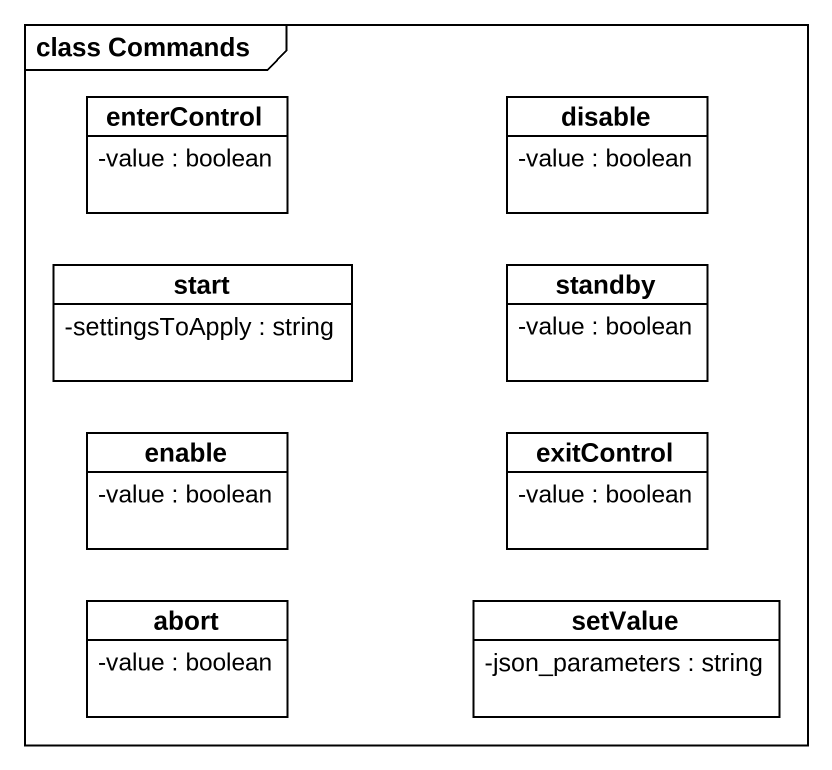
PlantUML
@startuml
mainframe class Commands
hide circle
hide empty members
skinparam classAttributeIconSize 0
class enterControl {
  -value : boolean
}
class disable {
  -value : boolean
}
class "start" as start_ {
  -settingsToApply : string
}
class standby {
  -value : boolean
}
class enable {
  -value : boolean
}
class exitControl {
  -value : boolean
}
class abort {
  -value : boolean
}
class setValue {
  -json_parameters : string
}
@enduml
